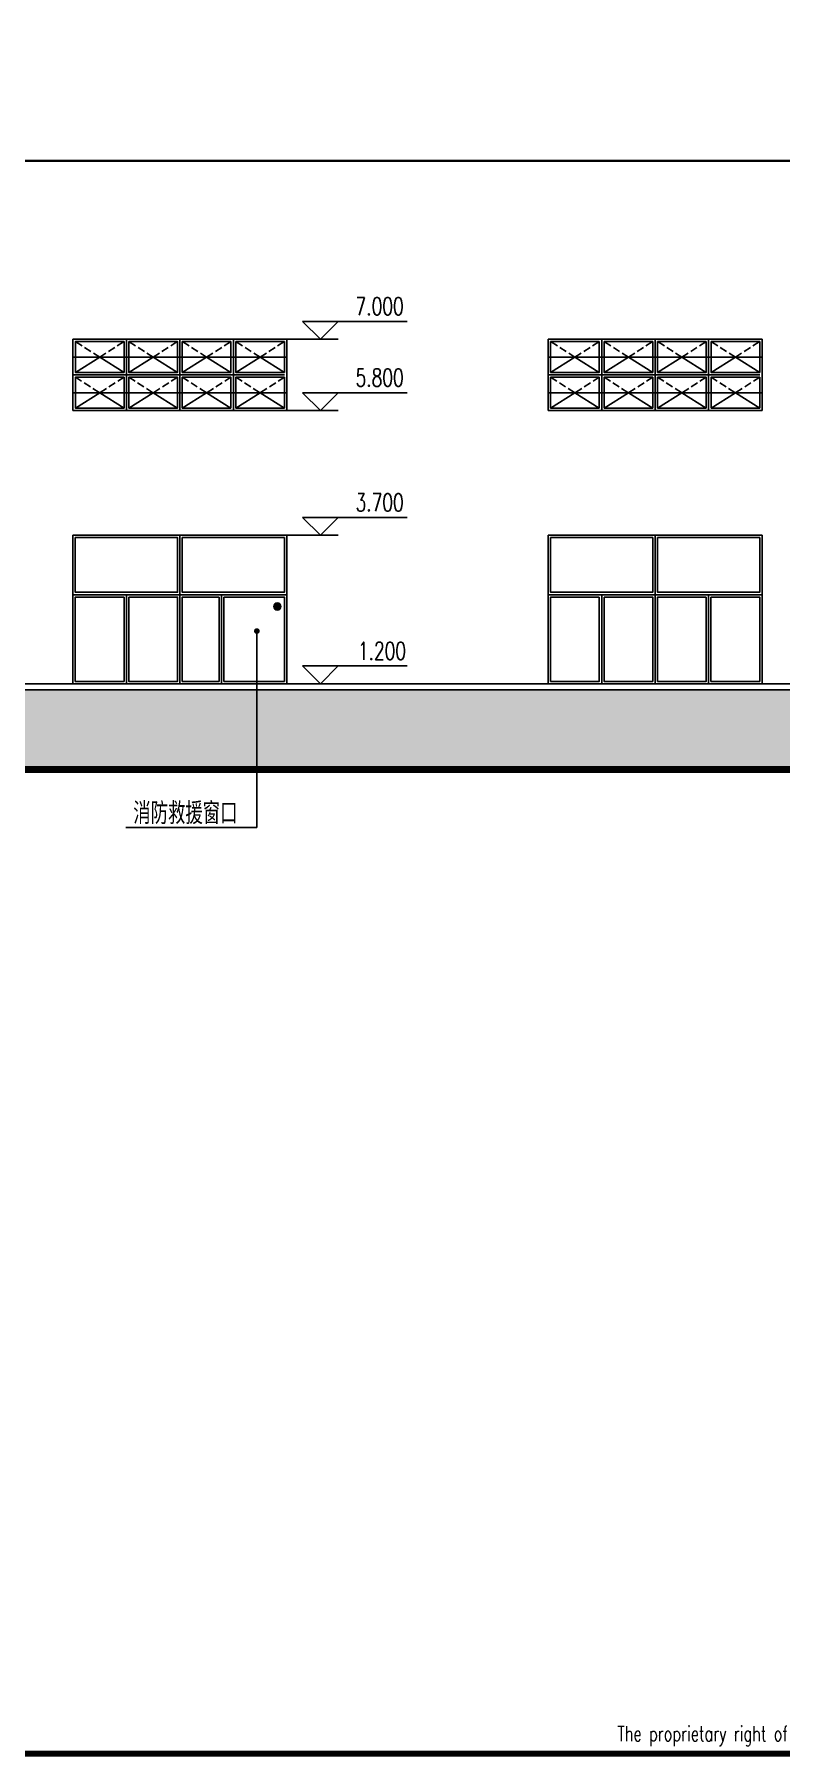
# Model space of a CAD drawing. Extents: x 4414382 to 4540065, y -615151 to -235742.
# Drawn here: x 4500157 to 4512716, y -547694 to -518707 of the extents above; entities that cross this region are included whole.
import ezdxf
from ezdxf.enums import TextEntityAlignment as Align

# ---------------------------------------------------------------- set-up
doc = ezdxf.new("R2010")
doc.units = 0
doc.header["$LTSCALE"] = 1000
doc.header["$MEASUREMENT"] = 0
doc.linetypes.add('DASH', pattern=[0.35, 0.25, -0.1])
doc.layers.get('0').update_dxf_attribs({"linetype": 'CONTINUOUS'})
doc.layers.add('_0', color=7, linetype='CONTINUOUS', lineweight=25)
for name, color, linetype in [('AXIS', 3, 'CONTINUOUS'), ('DIM_ELEV', 3, 'CONTINUOUS'), ('DIM_LEAD', 3, 'CONTINUOUS'), ('PUB_DIM', 3, 'CONTINUOUS'), ('PUB_HATCH', 8, 'CONTINUOUS'), ('PUB_TEXT', 7, 'CONTINUOUS'), ('PUB_TITLE', 4, 'CONTINUOUS'), ('WINDOW', 4, 'CONTINUOUS'), ('填充', 251, 'CONTINUOUS')]:
    doc.layers.add(name, color=color, linetype=linetype)
doc.styles.add('_HZTXT', font='txt.shx', dxfattribs={"width": 0.8, "bigfont": 'HZTXT.shx'})
doc.styles.add('_TCH_DIM', font='SIMPLEX', dxfattribs={"bigfont": 'GBCBIG'})
doc.styles.add('ECEC_TQ', font='txt_l.shx', dxfattribs={"bigfont": 'hztxt_l.shx'})

# ---------------------------------------------------------------- blocks, each defined once
blk = doc.blocks.new('C-3015')
at = {"layer": 'PUB_HATCH', "linetype": 'DASH', "ltscale": 0.5}
for p, q in [((733687, 126065), (733277, 126325)), ((733687, 126065), (734097, 126325)), ((734587, 126065), (734177, 126325)), ((734587, 126065), (734997, 126325)), ((735487, 126065), (735077, 126325)), ((735487, 126065), (735897, 126325)), ((736387, 126065), (735977, 126325)), ((736387, 126065), (736797, 126325)), ((733277, 125725), (733687, 125465)), ((734097, 125725), (733687, 125465)), ((734177, 125725), (734587, 125465)), ((734997, 125725), (734587, 125465)), ((735077, 125725), (735487, 125465)), ((735897, 125725), (735487, 125465)), ((735977, 125725), (736387, 125465)), ((736797, 125725), (736387, 125465))]:
    blk.add_line(p, q, dxfattribs=at)
at = {"layer": 'PUB_HATCH'}
for p, q in [((736837, 126065), (733237, 126065)), ((733687, 126065), (733277, 125805)), ((733687, 126065), (734097, 125805)), ((734587, 126065), (734177, 125805)), ((734587, 126065), (734997, 125805)), ((735487, 126065), (735077, 125805)), ((735487, 126065), (735897, 125805)), ((736387, 126065), (735977, 125805)), ((736387, 126065), (736797, 125805)), ((736837, 125465), (733237, 125465)), ((733277, 125205), (733687, 125465)), ((734097, 125205), (733687, 125465)), ((734177, 125205), (734587, 125465)), ((734997, 125205), (734587, 125465)), ((735077, 125205), (735487, 125465)), ((735897, 125205), (735487, 125465)), ((735977, 125205), (736387, 125465)), ((736797, 125205), (736387, 125465))]:
    blk.add_line(p, q, dxfattribs=at)
at = {"layer": 'WINDOW', "color": 160}
for p, q in [((734137, 125165), (734137, 126365)), ((735037, 125165), (735037, 126365)), ((735937, 125165), (735937, 126365)), ((736797, 125765), (733237, 125765))]:
    blk.add_line(p, q, dxfattribs=at)
for points in [[(733237, 126365), (736837, 126365), (736837, 125165), (733237, 125165)], [(734097, 126325), (733277, 126325), (733277, 125805), (734097, 125805)], [(734177, 126325), (734997, 126325), (734997, 125805), (734177, 125805)], [(735897, 126325), (735077, 126325), (735077, 125805), (735897, 125805)], [(735977, 126325), (736797, 126325), (736797, 125805), (735977, 125805)], [(734097, 125205), (733277, 125205), (733277, 125725), (734097, 125725)], [(734177, 125205), (734997, 125205), (734997, 125725), (734177, 125725)], [(735897, 125205), (735077, 125205), (735077, 125725), (735897, 125725)], [(735977, 125205), (736797, 125205), (736797, 125725), (735977, 125725)]]:
    blk.add_lwpolyline(points, close=True, dxfattribs=at)

msp = doc.modelspace()

# ---------------------------------------------------------------- hatches: boundary and pattern name
at = {"layer": '_0'}
msp.add_hatch(color=0, dxfattribs=at).paths.add_polyline_path([(4504195, -528335.7, -1), (4504295, -528335.7, -1)])
at = {"layer": '填充', "linetype": 'ByBlock', "lineweight": 100}
h = msp.add_hatch(dxfattribs=at)
h.set_pattern_fill('AR-B816C', color=256, scale=200)
h.set_pattern_definition([(0, (-6721284.22, 269602.18), (245.692378, 245.692378), [479.867928, -11.51682]), (0, (-6721529.9, 269613.7), (245.692378, 245.692378), [479.867928, -11.51682]), (90, (-6721284.22, 269602.18), (-245.692378, 245.692378), [-257.20918, 234.175548]), (90, (-6721295.73, 269602.18), (-245.692378, 245.692378), [-257.20918, 234.175548])])
h.paths.add_polyline_path([(4497355.2, -530836.9), (4497555.2, -530836.9), (4497855.2, -531036.9), (4514905.2, -531036.9), (4514905.2, -529736.9), (4497355.2, -529736.9)])
h.paths.add_polyline_path([(4491655.2, -530836.9), (4491855.2, -530836.9), (4491855.2, -529736.9), (4466305.2, -529736.9), (4466305.2, -531036.9), (4491355.2, -531036.9)])

# ---------------------------------------------------------------- linework, layer by layer
at = {"layer": '_0', "color": 0}
for p, q in [((4515005.2, -529636.9), (4497355.2, -529636.9)), ((4497355.2, -529736.9), (4514905.2, -529736.9)), ((4460577.1, -531036.9), (4520633.2, -531036.9))]:
    msp.add_line(p, q, dxfattribs=at)
for points, const_width in [([(4466305.2, -531036.9), (4466305.2, -529736.9), (4466165.2, -529736.9), (4466165.2, -529636.9), (4466205.2, -529636.9), (4466205.2, -520834.4), (4515005.2, -520834.4), (4515005.2, -529636.9), (4515045.2, -529636.9), (4515045.2, -529736.9), (4514905.2, -529736.9), (4514905.2, -531036.9)], 40), ([(4460577.1, -531086.9), (4520633.2, -531086.9)], 100)]:
    msp.add_lwpolyline(points, dxfattribs=dict(at, const_width=const_width))
for radius in [60, 50]:
    msp.add_circle((4504245, -528335.7), radius, dxfattribs=at)
at = {"layer": 'AXIS'}
for p, q in [((4503901.1, -528749.6), (4503901.1, -532058.5)), ((4503901.1, -532058.5), (4501696.5, -532058.5))]:
    msp.add_line(p, q, dxfattribs=at)
at = {"layer": 'DIM_ELEV'}
for p, q in [((4504970.6, -523836.9), (4504670.6, -523536.9)), ((4504670.6, -523536.9), (4506432.5, -523536.9)), ((4504970.6, -523836.9), (4505270.6, -523536.9)), ((4504270.6, -523836.9), (4505270.6, -523836.9)), ((4504970.6, -525036.9), (4504670.6, -524736.9)), ((4504670.6, -524736.9), (4506432.5, -524736.9)), ((4504970.6, -525036.9), (4505270.6, -524736.9)), ((4504270.6, -525036.9), (4505270.6, -525036.9)), ((4504970.6, -527136.9), (4504670.6, -526836.9)), ((4504670.6, -526836.9), (4506432.5, -526836.9)), ((4504970.6, -527136.9), (4505270.6, -526836.9)), ((4504270.6, -527136.9), (4505270.6, -527136.9)), ((4504970.6, -529636.9), (4504670.6, -529336.9)), ((4504670.6, -529336.9), (4506432.5, -529336.9)), ((4504970.6, -529636.9), (4505270.6, -529336.9)), ((4504270.6, -529636.9), (4505270.6, -529636.9))]:
    msp.add_line(p, q, dxfattribs=at)
at = {"layer": 'DIM_LEAD', "const_width": 48}
msp.add_lwpolyline([(4503901.1, -528773.6, -1), (4503901.1, -528725.6, -1)], format="xyb", close=True, dxfattribs=at)
at = {"layer": 'PUB_TITLE', "color": 4, "const_width": 100}
msp.add_lwpolyline([(4450462.2, -547644.2), (4531062.2, -547644.2), (4531062.2, -490244.2), (4450462.2, -490244.2)], close=True, dxfattribs=at)
at = {"layer": 'WINDOW', "color": 160}
for p, q in [((4502605.2, -528136.9), (4500805.2, -528136.9)), ((4501705.2, -529636.9), (4501705.2, -528136.9)), ((4504405.2, -528136.9), (4502605.2, -528136.9)), ((4503305.2, -529636.9), (4503305.2, -528136.9)), ((4510605.2, -528136.9), (4508805.2, -528136.9)), ((4509705.2, -529636.9), (4509705.2, -528136.9)), ((4512405.2, -528136.9), (4510605.2, -528136.9)), ((4511505.2, -529636.9), (4511505.2, -528136.9))]:
    msp.add_line(p, q, dxfattribs=at)
for points in [[(4500805.2, -527136.9), (4502605.2, -527136.9), (4502605.2, -529636.9), (4500805.2, -529636.9)], [(4500845.2, -527176.9), (4502565.2, -527176.9), (4502565.2, -528096.9), (4500845.2, -528096.9)], [(4502605.2, -527136.9), (4504405.2, -527136.9), (4504405.2, -529636.9), (4502605.2, -529636.9)], [(4502645.2, -527176.9), (4504365.2, -527176.9), (4504365.2, -528096.9), (4502645.2, -528096.9)], [(4508805.2, -527136.9), (4510605.2, -527136.9), (4510605.2, -529636.9), (4508805.2, -529636.9)], [(4508845.2, -527176.9), (4510565.2, -527176.9), (4510565.2, -528096.9), (4508845.2, -528096.9)], [(4510605.2, -527136.9), (4512405.2, -527136.9), (4512405.2, -529636.9), (4510605.2, -529636.9)], [(4510645.2, -527176.9), (4512365.2, -527176.9), (4512365.2, -528096.9), (4510645.2, -528096.9)], [(4501665.2, -528176.9), (4500845.2, -528176.9), (4500845.2, -529596.9), (4501665.2, -529596.9)], [(4501745.2, -528176.9), (4502565.2, -528176.9), (4502565.2, -529596.9), (4501745.2, -529596.9)], [(4503265.2, -528176.9), (4502645.2, -528176.9), (4502645.2, -529596.9), (4503265.2, -529596.9)], [(4503345.2, -528176.9), (4504365.2, -528176.9), (4504365.2, -529596.9), (4503345.2, -529596.9)], [(4509665.2, -528176.9), (4508845.2, -528176.9), (4508845.2, -529596.9), (4509665.2, -529596.9)], [(4509745.2, -528176.9), (4510565.2, -528176.9), (4510565.2, -529596.9), (4509745.2, -529596.9)], [(4511465.2, -528176.9), (4510645.2, -528176.9), (4510645.2, -529596.9), (4511465.2, -529596.9)], [(4511545.2, -528176.9), (4512365.2, -528176.9), (4512365.2, -529596.9), (4511545.2, -529596.9)]]:
    msp.add_lwpolyline(points, close=True, dxfattribs=at)

# ---------------------------------------------------------------- block references
for p in [(3767568.5, -650201.6), (3775568.5, -650201.6)]:
    msp.add_blockref('C-3015', p)

# ---------------------------------------------------------------- texts
at = {"style": 'ECEC_TQ', "width": 0.72}
msp.add_text('The proprietary right of this document belongs to Anhui Huadong Chemical And Medical Engineering  Co.,Ltd.  and any replication or transfer to the 3rd. side is forbidden without its permission. ', height=250, dxfattribs=at).set_placement((4522062.2, -547344.2), align=Align.MIDDLE)
at = {"layer": 'PUB_DIM', "style": '_HZTXT', "width": 0.8}
msp.add_text('消防救援窗口', height=365.69, dxfattribs=at).set_placement((4501820.7, -531998.4, 3517.8))
at = {"layer": 'PUB_TEXT', "style": '_TCH_DIM', "width": 0.705882}
for s, p in [('7.000', (4505562.5, -523431.9)), ('5.800', (4505562.5, -524631.9)), ('3.700', (4505562.5, -526731.9)), ('1.200', (4505602.5, -529231.9))]:
    msp.add_text(s, height=297.5, dxfattribs=at).set_placement(p)

doc.saveas('drawing.dxf')
